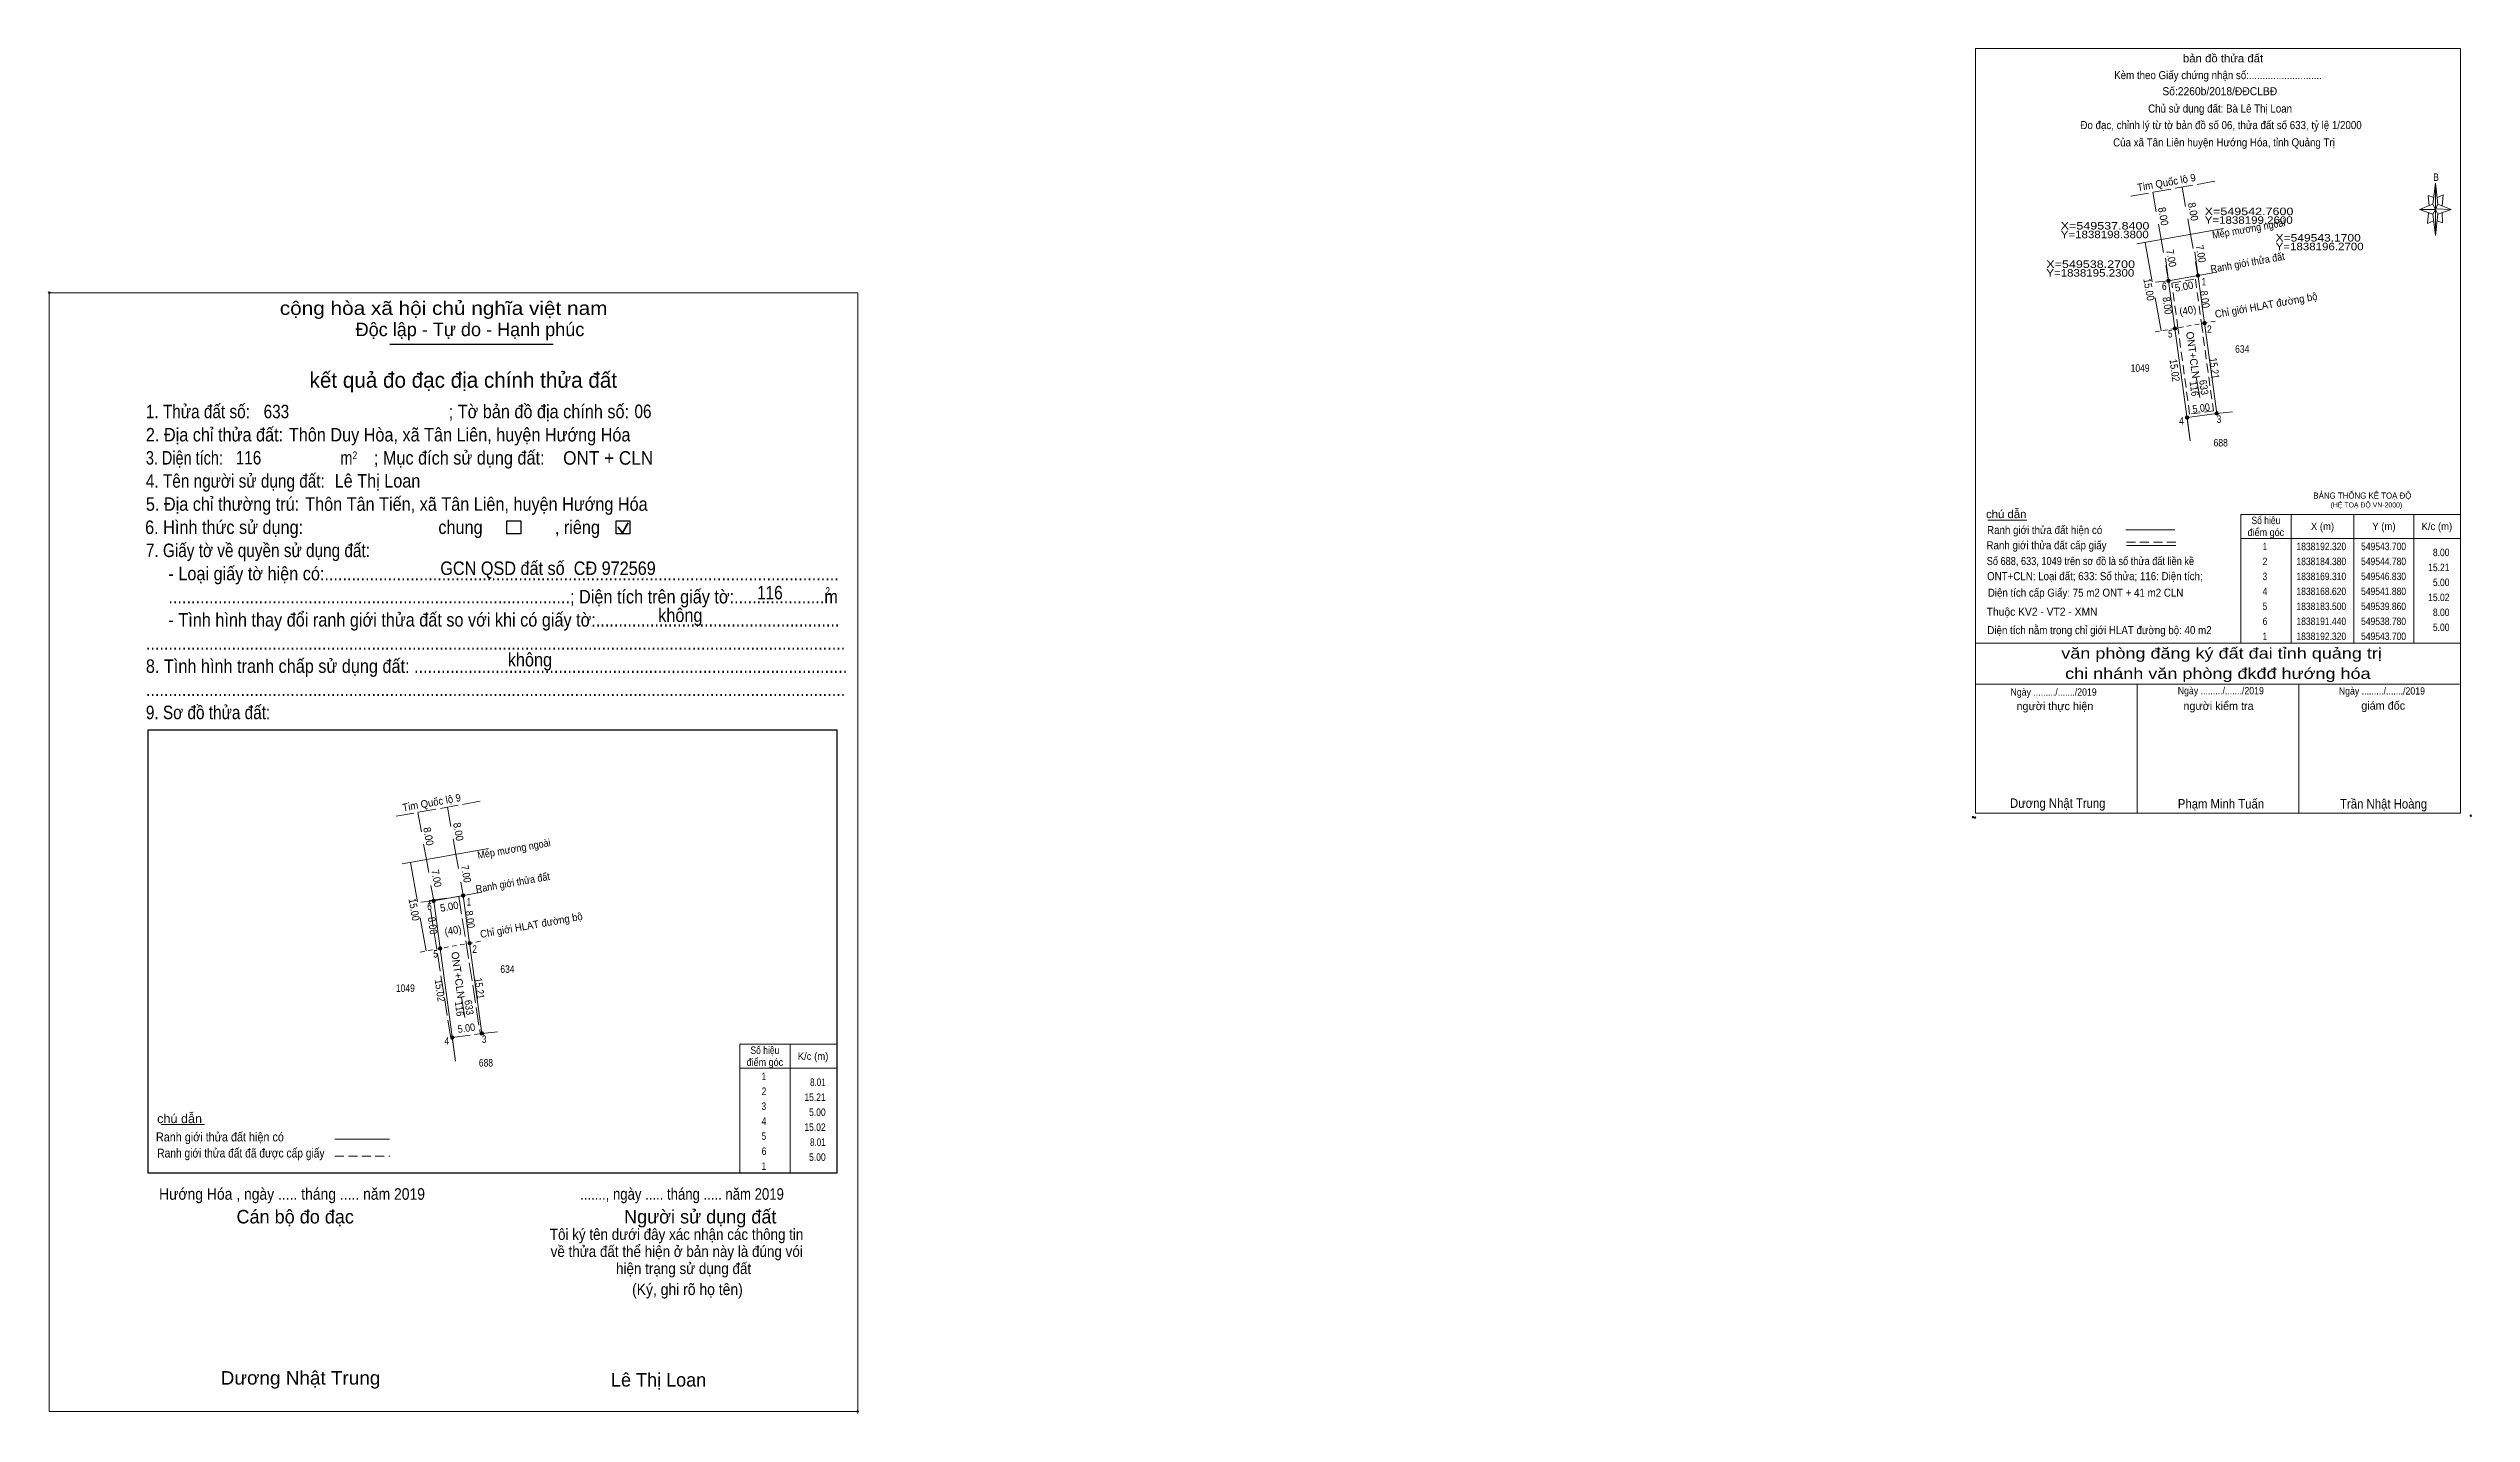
# Model space of a CAD drawing. Header units: metres. Extents: x 549185 to 549589, y 1838002 to 1838230.
import ezdxf
from ezdxf.enums import TextEntityAlignment as Align

# ---------------------------------------------------------------- set-up
doc = ezdxf.new("R2010")
doc.units = ezdxf.units.M
doc.header["$LTSCALE"] = 0.5
doc.header["$PDMODE"] = 32
doc.header["$PDSIZE"] = 0.25
for name, pattern in [('LONG_DASHED', [7.5, 6, -1.5]), ('MEDIUM_DASHED', [4.5, 3, -1.5]), ('SHORT_DASHED', [2.7, 1.5, -1.2])]:
    doc.linetypes.add(name, pattern=pattern)
for name, color, linetype, lineweight in [('1', 7, 'MEDIUM_DASHED', 13), ('10', 7, 'Continuous', 13), ('17', 7, 'Continuous', 13), ('18', 7, 'LONG_DASHED', 13), ('2', 7, 'Continuous', 25), ('5', 7, 'Continuous', 13), ('6', 7, 'Continuous', 13), ('63', 7, 'Continuous', 13)]:
    doc.layers.add(name, color=color, linetype=linetype, lineweight=lineweight)
doc.layers.add('28', color=7, linetype='Continuous')
doc.layers.add('55', color=7, linetype='Continuous')

msp = doc.modelspace()

# ---------------------------------------------------------------- hatches: boundary and pattern name
at = {"layer": '63'}
for points in [[(549544, 1838192.32, 1), (549543.4, 1838192.32, 1)], [(549539.08, 1838191.44, 1), (549538.48, 1838191.44, 1)], [(549545.08, 1838184.38, 1), (549544.48, 1838184.38, 1)], [(549540.16, 1838183.5, 1), (549539.56, 1838183.5, 1)], [(549542.18, 1838168.62, 1), (549541.58, 1838168.62, 1)], [(549547.13, 1838169.31, 1), (549546.53, 1838169.31, 1)], [(549249.43, 1838087.94, 1), (549248.83, 1838087.94, 1)], [(549254.35, 1838088.82, 1), (549253.75, 1838088.82, 1)], [(549250.51, 1838080, 1), (549249.91, 1838080, 1)], [(549255.43, 1838080.88, 1), (549254.83, 1838080.88, 1)], [(549252.53, 1838065.12, 1), (549251.93, 1838065.12, 1)], [(549257.48, 1838065.81, 1), (549256.88, 1838065.81, 1)]]:
    msp.add_hatch(color=256, dxfattribs=at).paths.add_polyline_path(points)

# ---------------------------------------------------------------- linework, layer by layer
at = {"layer": '1'}
msp.add_lwpolyline([(549543.27, 1838191.74), (549544.28, 1838184.31), (549546.27, 1838169.74), (549542.31, 1838169.18), (549540.36, 1838183.57), (549539.34, 1838191.03)], close=True, dxfattribs=at)
at = {"layer": '10', "linetype": 'LONG_DASHED'}
for p, q in [((549546.53, 1838208.07), (549532.1, 1838205.49)), ((549256.88, 1838104.57), (549242.45, 1838101.99)), ((549252.23, 1838065.12), (549257.18, 1838065.81))]:
    msp.add_line(p, q, dxfattribs=at)
at = {"layer": '10'}
for p, q in [((549547.94, 1838200.19), (549533.51, 1838197.61)), ((549546.84, 1838192.88), (549538.78, 1838191.44)), ((549536.62, 1838191.2), (549538.78, 1838191.44)), ((549541.88, 1838168.62), (549546.83, 1838169.31)), ((549542.41, 1838164.71), (549541.88, 1838168.62)), ((549546.83, 1838169.31), (549549.44, 1838169.59)), ((549258.29, 1838096.69), (549243.86, 1838094.11)), ((549246.97, 1838087.7), (549249.13, 1838087.94)), ((549257.19, 1838089.38), (549249.13, 1838087.94)), ((549252.76, 1838061.21), (549252.23, 1838065.12)), ((549257.18, 1838065.81), (549259.79, 1838066.09))]:
    msp.add_line(p, q, dxfattribs=at)
at = {"layer": '10', "linetype": 'SHORT_DASHED'}
for p, q in [((549546.57, 1838184.7), (549536.03, 1838182.81)), ((549256.92, 1838081.2), (549246.38, 1838079.31))]:
    msp.add_line(p, q, dxfattribs=at)
at = {"layer": '10'}
for points in [[(549543.17, 1838196.27), (549544.78, 1838184.38), (549546.83, 1838169.31)], [(549542.41, 1838164.71), (549539.86, 1838183.5), (549538.27, 1838195.23)], [(549252.76, 1838061.21), (549250.21, 1838080), (549249.13, 1838087.94)], [(549254.05, 1838088.82), (549255.13, 1838080.88), (549257.18, 1838065.81)]]:
    msp.add_lwpolyline(points, dxfattribs=at)
at = {"layer": '17'}
for p, q in [((549508.59, 1838151.46), (549515.1, 1838151.46)), ((549203.61, 1838050.62), (549210.85, 1838050.62))]:
    msp.add_line(p, q, dxfattribs=at)
at = {"layer": '18'}
for p, q in [((549251.96, 1838065.08), (549248.37, 1838088)), ((549253.32, 1838088.69), (549256.91, 1838065.77))]:
    msp.add_line(p, q, dxfattribs=at)
at = {"layer": '2'}
for p, q in [((549241.79, 1838180.88), (549269.09, 1838180.88)), ((549201.48, 1838116.49), (549316.42, 1838116.49)), ((549316.42, 1838116.49), (549316.42, 1838042.51))]:
    msp.add_line(p, q, dxfattribs=at)
at = {"layer": '2', "lineweight": 35}
for p, q in [((549279.87, 1838150.36), (549280.64, 1838149.36)), ((549280.64, 1838149.36), (549281.57, 1838151.04))]:
    msp.add_line(p, q, dxfattribs=at)
at = {"layer": '2', "lineweight": 13}
msp.add_lwpolyline([(549184.93, 1838189.45), (549319.94, 1838189.45), (549319.94, 1838002.71), (549184.93, 1838002.71)], close=True, dxfattribs=at)
at = {"layer": '2'}
for points in [[(549261.33, 1838151.36), (549263.65, 1838151.36), (549263.65, 1838149.2), (549261.33, 1838149.2)], [(549279.57, 1838151.36), (549281.89, 1838151.36), (549281.89, 1838149.2), (549279.57, 1838149.2)]]:
    msp.add_lwpolyline(points, close=True, dxfattribs=at)
msp.add_lwpolyline([(549316.42, 1838042.51), (549201.48, 1838042.51), (549201.48, 1838116.49)], dxfattribs=at)
for p in [(549184.93, 1838189.45), (549319.93, 1838002.71)]:
    msp.add_point(p, dxfattribs=at)
at = {"layer": '5'}
for p, q in [((549582.92, 1838204.25), (549583.37, 1838207.76)), ((549582.92, 1838202.54), (549580.67, 1838203.35)), ((549583.73, 1838202.54), (549583.37, 1838199.03)), ((549584.54, 1838201.1), (549583.64, 1838201.46)), ((549583.73, 1838204.25), (549585.98, 1838203.35)), ((549584.45, 1838202.81), (549584.54, 1838201.1)), ((549506.54, 1838130.95), (549587.54, 1838130.95)), ((549506.54, 1838124.11), (549587.36, 1838124.11)), ((549506.54, 1838124.11), (549587.36, 1838124.11)), ((549506.54, 1838124.11), (549587.36, 1838124.11)), ((549533.54, 1838102.6), (549533.54, 1838124.11)), ((549560.54, 1838102.6), (549560.54, 1838124.11))]:
    msp.add_line(p, q, dxfattribs=at)
for points in [[(549506.54, 1838230.22), (549587.54, 1838230.22), (549587.54, 1838102.6), (549506.54, 1838102.6)], [(549583.37, 1838207.76), (549583.73, 1838204.25), (549583.37, 1838203.35)], [(549583.37, 1838203.35), (549580.67, 1838203.35), (549582.92, 1838204.25), (549583.73, 1838202.54), (549585.98, 1838203.35), (549583.37, 1838203.44)], [(549583.37, 1838203.35), (549583.37, 1838199.03), (549582.92, 1838202.54)]]:
    msp.add_lwpolyline(points, close=True, dxfattribs=at)
for points in [[(549583.1, 1838205.33), (549582.11, 1838205.69), (549582.29, 1838203.98)], [(549583.64, 1838205.33), (549584.63, 1838205.78), (549584.45, 1838203.98)], [(549583.37, 1838203.35), (549582.92, 1838204.25), (549580.67, 1838203.35)], [(549582.2, 1838202.81), (549582.02, 1838201.01), (549583.01, 1838201.46)], [(549583.37, 1838203.35), (549583.73, 1838202.54), (549585.98, 1838203.35)], [(549587.54, 1838102.6), (549506.54, 1838102.6), (549506.54, 1838124.11)]]:
    msp.add_lwpolyline(points, dxfattribs=at)
for p in [(549506.12, 1838101.91), (549506.48, 1838101.85)]:
    msp.add_point(p, dxfattribs=at)
at = {"layer": '6'}
for p, q in [((549531.63, 1838149.9), (549539.85, 1838149.9)), ((549531.75, 1838147.26), (549539.98, 1838147.26)), ((549232.63, 1838048.16), (549241.77, 1838048.16))]:
    msp.add_line(p, q, dxfattribs=at)
at = {"layer": '6', "linetype": 'MEDIUM_DASHED'}
for p, q in [((549531.75, 1838147.82), (549540.03, 1838147.82)), ((549232.63, 1838045.35), (549241.83, 1838045.35))]:
    msp.add_line(p, q, dxfattribs=at)
at = {"layer": '6'}
msp.add_point((549589.25, 1838102.15), dxfattribs=at)
at = {"layer": '63'}
for p, q in [((549536.14, 1838206.21), (549536.72, 1838202.96)), ((549541.06, 1838207.09), (549541.64, 1838203.83)), ((549537.09, 1838200.91), (549537.55, 1838198.33)), ((549534.88, 1838197.86), (549536.06, 1838191.27)), ((549537.55, 1838198.33), (549537.94, 1838196.15)), ((549538.32, 1838194), (549538.78, 1838191.44)), ((549543.3, 1838194.59), (549543.7, 1838192.32)), ((549536.54, 1838188.59), (549537.53, 1838183.08)), ((549543.42, 1838175.36), (549543.99, 1838171.95)), ((549559.24, 1838152.45), (549559.24, 1838130.95)), ((549569.74, 1838152.45), (549569.74, 1838130.95)), ((549579.74, 1838152.45), (549579.74, 1838130.95)), ((549550.84, 1838148.45), (549587.54, 1838148.45)), ((549251.41, 1838103.59), (549251.99, 1838100.33)), ((549246.49, 1838102.71), (549247.07, 1838099.46)), ((549247.44, 1838097.41), (549247.9, 1838094.83)), ((549245.23, 1838094.36), (549246.41, 1838087.77)), ((549247.9, 1838094.83), (549248.29, 1838092.65)), ((549253.65, 1838091.09), (549254.05, 1838088.82)), ((549248.67, 1838090.5), (549249.13, 1838087.94)), ((549246.89, 1838085.09), (549247.88, 1838079.58)), ((549253.77, 1838071.86), (549254.34, 1838068.45)), ((549308.62, 1838064.01), (549308.62, 1838042.51)), ((549308.62, 1838064.01), (549308.62, 1838042.51)), ((549300.22, 1838060.01), (549316.42, 1838060.01))]:
    msp.add_line(p, q, dxfattribs=at)
at = {"layer": '63', "linetype": 'LONG_DASHED'}
msp.add_line((549248.37, 1838088), (549253.32, 1838088.69), dxfattribs=at)
at = {"layer": '63'}
for points in [[(549542, 1838201.81), (549542.47, 1838199.21), (549542.9, 1838196.83)], [(549252.35, 1838098.31), (549252.82, 1838095.71), (549253.25, 1838093.33)]]:
    msp.add_lwpolyline(points, dxfattribs=at)
for points in [[(549550.84, 1838152.45), (549587.54, 1838152.45), (549587.54, 1838130.95), (549550.84, 1838130.95)], [(549300.22, 1838064.01), (549316.42, 1838064.01), (549316.42, 1838042.51), (549300.22, 1838042.51)]]:
    msp.add_lwpolyline(points, close=True, dxfattribs=at)
for centre in [(549543.7, 1838192.32), (549538.78, 1838191.44), (549544.78, 1838184.38), (549539.86, 1838183.5), (549541.88, 1838168.62), (549546.83, 1838169.31), (549249.13, 1838087.94), (549254.05, 1838088.82), (549250.21, 1838080), (549255.13, 1838080.88), (549252.23, 1838065.12), (549257.18, 1838065.81)]:
    msp.add_circle(centre, 0.3, dxfattribs=at)

# ---------------------------------------------------------------- texts
at = {"layer": '1'}
for s, height, width, p in [('BẢNG THỐNG KÊ TOẠ ĐỘ ', 1.035, 0.95, (549562.97, 1838155.07)), ('(HỆ TOẠ ĐỘ VN-2000)', 0.837, 0.9, (549565.85, 1838153.61))]:
    msp.add_text(s, height=height, dxfattribs=dict(at, width=width)).set_placement(p)
at = {"layer": '2'}
for s, height, width, p in [('cộng hòa xã hội chủ nghĩa việt nam', 2.253, 1.15, (549223.43, 1838185.75)), ('1. Thửa đất số:', 2.253, 0.85, (549201.07, 1838168.5)), ('633', 2.25, 0.85, (549220.73, 1838168.5)), ('; Tờ bản đồ địa chính số:', 2.253, 0.9, (549251.63, 1838168.5)), ('06', 2.25, 0.85, (549282.65, 1838168.53)), ('2. Địa chỉ thửa đất:', 2.253, 0.9, (549201.07, 1838164.63)), ('Thôn Duy Hòa, xã Tân Liên, huyện Hướng Hóa', 2.25, 0.9, (549224.95, 1838164.63)), ('3. Diện tích:', 2.253, 0.8, (549201.07, 1838160.77)), ('116', 2.25, 0.85, (549216.07, 1838160.79)), ('m', 2.253, 0.8, (549233.55, 1838160.77)), ('2', 1.288, 0.8, (549235.58, 1838161.67)), ('; Mục đích sử dụng đất:', 2.253, 0.9, (549239.14, 1838160.77)), ('ONT + CLN', 2.254, 0.95, (549270.74, 1838160.75)), ('4. Tên người sử dụng đất:', 2.253, 0.85, (549201.07, 1838156.91)), ('Lê Thị Loan', 2.25, 0.9, (549232.59, 1838156.93)), ('5. Địa chỉ thường trú:', 2.253, 0.9, (549201.07, 1838153.05)), ('Thôn Tân Tiến, xã Tân Liên, huyện Hướng Hóa', 2.25, 0.9, (549227.67, 1838153.05)), ('6. Hình thức sử dụng:', 2.253, 0.9, (549200.94, 1838149.18)), ('7. Giấy tờ về quyền sử dụng đất:', 2.253, 0.85, (549201.07, 1838145.32)), ('chung                , riêng', 2.253, 0.9, (549249.91, 1838149.18)), ('     - Loại giấy tờ hiện có:..................................................................................................................', 2.253, 0.9, (549201.07, 1838141.45)), ('GCN QSD đất số  CĐ 972569', 2.25, 0.9, (549250.23, 1838142.34)), ('     .........................................................................................; Diện tích trên giấy tờ:....................m', 2.253, 0.9, (549201.07, 1838137.59)), ('116', 2.25, 0.85, (549303.12, 1838138.27)), ('2', 1.288, 0.8, (549314.53, 1838139.01)), ('     - Tình hình thay đổi ranh giới thửa đất so với khi có giấy tờ:......................................................', 2.253, 0.9, (549201.07, 1838133.73)), ('không', 2.254, 0.9, (549286.61, 1838134.5)), ('8. Tình hình tranh chấp sử dụng đất: ................................................................................................', 2.253, 0.9, (549201.07, 1838126)), ('...........................................................................................................................................................', 2.253, 0.9, (549201.07, 1838129.87)), ('không', 2.254, 0.9, (549261.5, 1838127.07)), ('9. Sơ đồ thửa đất:', 2.253, 0.85, (549201.07, 1838118.27)), ('...........................................................................................................................................................', 2.253, 0.9, (549201.07, 1838122.14)), ('Hướng Hóa , ngày ..... tháng ..... năm 2019', 1.93, 0.9, (549203.27, 1838038.05)), ('......., ngày ..... tháng ..... năm 2019', 1.93, 0.85, (549273.57, 1838038.05)), ('(Ký, ghi rõ họ tên)', 1.932, 0.9, (549282.25, 1838022.14)), ('Dương Nhật Trung', 2.25, 1.05, (549213.56, 1838007.2))]:
    msp.add_text(s, height=height, dxfattribs=dict(at, width=width)).set_placement(p)
for s, height, p in [('Độc lập - Tự do - Hạnh phúc', 2.253, (549236.09, 1838182.2)), ('Cán bộ đo đạc', 2.254, (549216.2, 1838034.1)), ('Người sử dụng đất', 2.253, (549280.91, 1838034.1)), ('Lê Thị Loan', 2.25, (549278.73, 1838006.87))]:
    msp.add_text(s, height=height, dxfattribs=at).set_placement(p)
for s, height, p in [('kết quả đo đạc địa chính thửa đất', 2.576, (549254.075, 1838173.59)), ('.', 0.644, (549319.9286, 1838002.37))]:
    msp.add_text(s, height=height, dxfattribs=at).set_placement(p, align=Align.CENTER)
at = {"layer": '2', "width": 0.9}
for s, p in [('Tôi ký tên dưới đây xác nhận các thông tin', (549289.68, 1838031.35)), ('về thửa đất thể hiện ở bản này là đúng vói', (549289.7, 1838028.5)), ('hiện trạng sử dụng đất', (549290.85, 1838025.65))]:
    msp.add_text(s, height=1.862, dxfattribs=at).set_placement(p, align=Align.CENTER)
at = {"layer": '28', "width": 0.85}
for p in [(549551.09, 1838179.43), (549261.44, 1838075.93)]:
    msp.add_text('634', height=1.25, dxfattribs=at).set_placement(p, align=Align.CENTER)
at = {"layer": '5'}
for s, height, width, p in [('bản đồ thửa đất', 1.35, 1.05, (549547.885, 1838227.9)), ('Kèm theo Giấy chứng nhận số:...........................', 1.35, 0.9, (549547.055, 1838225.1)), ('Chủ sử dụng đất: Bà Lê Thị Loan', 1.35, 0.9, (549547.39, 1838219.52)), ('Số:2260b/2018/ĐĐCLBĐ', 1.35, 0.95, (549547.34, 1838222.41)), ('Đo đạc, chỉnh lý từ tờ bản đồ số 06, thửa đất số 633, tỷ lệ 1/2000 ', 1.35, 0.9, (549547.78, 1838216.76)), ('Của xã Tân Liên huyện Hướng Hóa, tỉnh Quảng Trị', 1.35, 0.9, (549548.045, 1838213.87)), ('B', 1.24, 0.85, (549583.445, 1838208.12)), ('văn phòng đăng ký đất đai tỉnh quảng trị', 1.8, 1.25, (549547.64, 1838128.38)), ('Ngày ........./......./2019', 1.215, 0.9, (549519.595, 1838122.19)), ('chi nhánh văn phòng đkđđ hướng hóa', 1.8, 1.25, (549547.02, 1838125)), ('Ngày ........./......./2019', 1.215, 0.9, (549547.515, 1838122.42)), ('Ngày ........./......./2019', 1.215, 0.9, (549574.405, 1838122.38)), ('Dương Nhật Trung', 1.57, 0.9, (549520.285, 1838103.47)), ('Phạm Minh Tuấn', 1.57, 0.9, (549547.535, 1838103.36)), ('Trần Nhật Hoàng', 1.575, 0.9, (549574.69, 1838103.35))]:
    msp.add_text(s, height=height, dxfattribs=dict(at, width=width)).set_placement(p, align=Align.CENTER)
for s, p in [('người thực hiện', (549519.815, 1838119.78)), ('người kiểm tra', (549547.135, 1838119.8)), ('giám đốc', (549574.625, 1838119.86))]:
    msp.add_text(s, height=1.35, dxfattribs=at).set_placement(p, align=Align.CENTER)
at = {"layer": '55'}
for s, width, p in [('X=549537.8400', 1.25, (549520.78, 1838200)), ('Y=1838199.2600', 1.15, (549544.82, 1838200.95)), ('X=549542.7600', 1.25, (549544.82, 1838202.4)), ('Y=1838198.3800', 1.15, (549520.78, 1838198.55)), ('Y=1838196.2700', 1.15, (549556.66, 1838196.54)), ('X=549543.1700', 1.2, (549556.66, 1838197.99)), ('Y=1838195.2300', 1.15, (549518.37, 1838192.14)), ('X=549538.2700', 1.25, (549518.37, 1838193.59))]:
    msp.add_text(s, height=1.25, dxfattribs=dict(at, width=width)).set_placement(p)
at = {"layer": '6'}
for s, height, width, p in [('chú dẫn', 1.35, 1.05, (549508.31, 1838151.83)), ('Ranh giới thửa đất cấp giấy', 1.35, 0.9, (549508.39, 1838146.63)), ('Ranh giới thửa đất hiện có ', 1.35, 0.9, (549508.49, 1838149.17)), ('Số 688, 633, 1049 trên sơ đồ là số thửa đất liền kề', 1.35, 0.85, (549508.43, 1838143.99)), ('ONT+CLN: Loại đất; 633: Số thửa; 116: Diện tích;', 1.35, 0.9, (549508.49, 1838141.47)), ('Diện tích cấp Giấy: 75 m2 ONT + 41 m2 CLN', 1.35, 0.9, (549508.61, 1838138.71)), ('Thuộc KV2 - VT2 - XMN', 1.35, 0.95, (549508.43, 1838135.53)), ('Diện tích nằm trong chỉ giới HLAT đường bộ: 40 m2', 1.35, 0.9, (549508.53, 1838132.46)), ('chú dẫn', 1.5, 1.05, (549202.95, 1838050.84)), ('Ranh giới thửa đất hiện có ', 1.5, 0.9, (549202.75, 1838047.79)), ('Ranh giới thửa đất đã được cấp giấy', 1.5, 0.85, (549202.97, 1838045.1))]:
    msp.add_text(s, height=height, dxfattribs=dict(at, width=width)).set_placement(p)
at = {"layer": '63'}
for s, rotation, width, p in [('Tim Quốc lộ 9', 10.137, 0.95, (549538.54, 1838207.2446)), ('8.00', 280.145, 0.95, (549542.2875, 1838202.8751)), ('8.00', 280.145, 0.95, (549537.2975, 1838202.0951)), ('Mép mương ngoài', 10.137, 0.9, (549552.28, 1838199.5192)), ('7.00', 280.122, 0.9, (549538.636, 1838195.0998)), ('7.00', 280.122, 0.9, (549543.576, 1838195.8398)), ('Ranh giới thửa đất', 10.13, 0.9, (549552.0801, 1838193.8609)), ('15.00', 280.165, 0.9, (549534.9006, 1838189.8803)), ('8.00', 277.746, 0.9, (549537.9807, 1838187.2142)), ('5.00', 10.141, 0.95, (549541.485, 1838189.8774)), ('8.00', 277.746, 0.9, (549544.2507, 1838188.2642)), ('Chỉ giới HLAT đường bộ', 10.145, 0.95, (549555.1849, 1838186.7717)), ('(40)', 10.145, 0.95, (549542.1049, 1838185.9014)), ('15.02', 277.731, 0.9, (549539.1953, 1838176.4091)), ('15.21', 277.747, 0.85, (549545.8163, 1838176.7492)), ('116', 277.731, 0.9, (549542.4619, 1838173.3641)), ('633', 277.731, 0.9, (549544.0678, 1838173.5741)), ('5.00', 7.936, 0.9, (549544.3137, 1838169.5854)), ('Tim Quốc lộ 9', 10.137, 0.95, (549248.89, 1838103.7446)), ('8.00', 280.145, 0.95, (549247.6475, 1838098.5951)), ('8.00', 280.145, 0.95, (549252.6375, 1838099.3751)), ('Mép mương ngoài', 10.137, 0.9, (549262.63, 1838096.0192)), ('7.00', 280.122, 0.9, (549248.986, 1838091.5998)), ('7.00', 280.122, 0.9, (549253.926, 1838092.3398)), ('Ranh giới thửa đất', 10.13, 0.9, (549262.4301, 1838090.3609)), ('15.00', 280.165, 0.9, (549245.2506, 1838086.3803)), ('5.00', 10.141, 0.95, (549251.835, 1838086.3774)), ('8.00', 277.746, 0.9, (549248.3307, 1838083.7142)), ('(40)', 10.145, 0.95, (549252.4549, 1838082.4014)), ('8.00', 277.746, 0.9, (549254.6007, 1838084.7642)), ('Chỉ giới HLAT đường bộ', 10.145, 0.95, (549265.5349, 1838083.2717)), ('15.21', 277.747, 0.85, (549256.167, 1838073.2442)), ('15.02', 277.731, 0.9, (549249.5453, 1838072.9091)), ('116', 277.731, 0.9, (549252.8125, 1838069.8591)), ('633', 277.731, 0.9, (549254.4185, 1838070.0691)), ('5.00', 7.936, 0.9, (549254.6637, 1838066.0854))]:
    msp.add_text(s, height=1.25, rotation=rotation, dxfattribs=dict(at, width=width)).set_placement(p, align=Align.CENTER)
for s, width, p in [(' 6', 0.85, (549538.47, 1838189.92)), (' 1', 0.75, (549545.02, 1838190.66)), (' 2', 0.85, (549546, 1838182.76)), (' 5', 0.8, (549539.45, 1838181.98)), (' 4', 0.85, (549541.35, 1838167.44)), (' 3', 0.8, (549547.58, 1838167.72)), ('15.21', 0.85, (549585.69, 1838142.98)), ('8.00', 0.85, (549585.69, 1838145.48)), ('5.00', 0.85, (549585.69, 1838140.48)), ('15.02', 0.85, (549585.69, 1838137.98)), ('8.00', 0.85, (549585.69, 1838135.48)), ('5.00', 0.85, (549585.69, 1838132.98)), (' 6', 0.85, (549248.82, 1838086.42)), (' 1', 0.75, (549255.37, 1838087.16)), (' 5', 0.8, (549249.8, 1838078.48)), (' 2', 0.85, (549256.35, 1838079.26)), (' 4', 0.85, (549251.7, 1838063.94)), (' 3', 0.8, (549257.93, 1838064.22)), ('15.21', 0.85, (549314.57, 1838054.54)), ('8.01', 0.8, (549314.57, 1838057.04)), ('15.02', 0.85, (549314.57, 1838049.54)), ('5.00', 0.85, (549314.57, 1838052.04)), ('8.01', 0.8, (549314.57, 1838047.04)), ('5.00', 0.85, (549314.57, 1838044.54))]:
    msp.add_text(s, height=1.25, dxfattribs=dict(at, width=width)).set_placement(p, align=Align.RIGHT)
for p in [(549542.2306, 1838178.9791), (549252.5806, 1838075.4791)]:
    msp.add_text('ONT+CLN', height=1.25, rotation=277.731, dxfattribs=at).set_placement(p, align=Align.CENTER)
for s, width, p in [('1049', 0.85, (549534.04, 1838176.25)), ('688', 0.85, (549547.495, 1838163.79)), ('Số hiệu', 0.85, (549555.04, 1838150.83)), ('điểm góc', 0.9, (549555.04, 1838148.83)), (' 1', 0.75, (549554.69, 1838146.48)), ('1838192.320', 0.85, (549564.29, 1838146.48)), ('X (m)', 0.95, (549564.49, 1838149.83)), ('549543.700', 0.85, (549574.69, 1838146.48)), ('Y (m)', 0.95, (549574.745, 1838149.83)), ('K/c (m)', 0.95, (549583.585, 1838149.83)), (' 2', 0.85, (549554.695, 1838143.98)), ('1838184.380', 0.85, (549564.29, 1838143.98)), ('549544.780', 0.85, (549574.69, 1838143.98)), (' 4', 0.85, (549554.69, 1838138.98)), (' 3', 0.8, (549554.685, 1838141.48)), ('1838169.310', 0.85, (549564.29, 1838141.48)), ('1838168.620', 0.85, (549564.29, 1838138.98)), ('549546.830', 0.85, (549574.69, 1838141.48)), ('549541.880', 0.85, (549574.69, 1838138.98)), (' 5', 0.8, (549554.695, 1838136.48)), ('1838183.500', 0.85, (549564.29, 1838136.48)), ('549539.860', 0.85, (549574.69, 1838136.48)), (' 6', 0.85, (549554.695, 1838133.98)), (' 1', 0.75, (549554.69, 1838131.48)), ('1838191.440', 0.85, (549564.29, 1838133.98)), ('1838192.320', 0.85, (549564.29, 1838131.48)), ('549538.780', 0.85, (549574.69, 1838133.98)), ('549543.700', 0.85, (549574.69, 1838131.48)), ('1049', 0.85, (549244.39, 1838072.75)), ('Số hiệu', 0.85, (549304.42, 1838062.39)), ('K/c (m)', 0.95, (549312.465, 1838061.39)), ('688', 0.85, (549257.845, 1838060.29)), ('điểm góc', 0.9, (549304.42, 1838060.39)), (' 1', 0.75, (549304.07, 1838058.04)), (' 2', 0.85, (549304.075, 1838055.54)), (' 4', 0.85, (549304.07, 1838050.54)), (' 3', 0.8, (549304.065, 1838053.04)), (' 5', 0.8, (549304.075, 1838048.04)), (' 6', 0.85, (549304.075, 1838045.54)), (' 1', 0.75, (549304.07, 1838043.04))]:
    msp.add_text(s, height=1.25, dxfattribs=dict(at, width=width)).set_placement(p, align=Align.CENTER)

doc.saveas('drawing.dxf')
